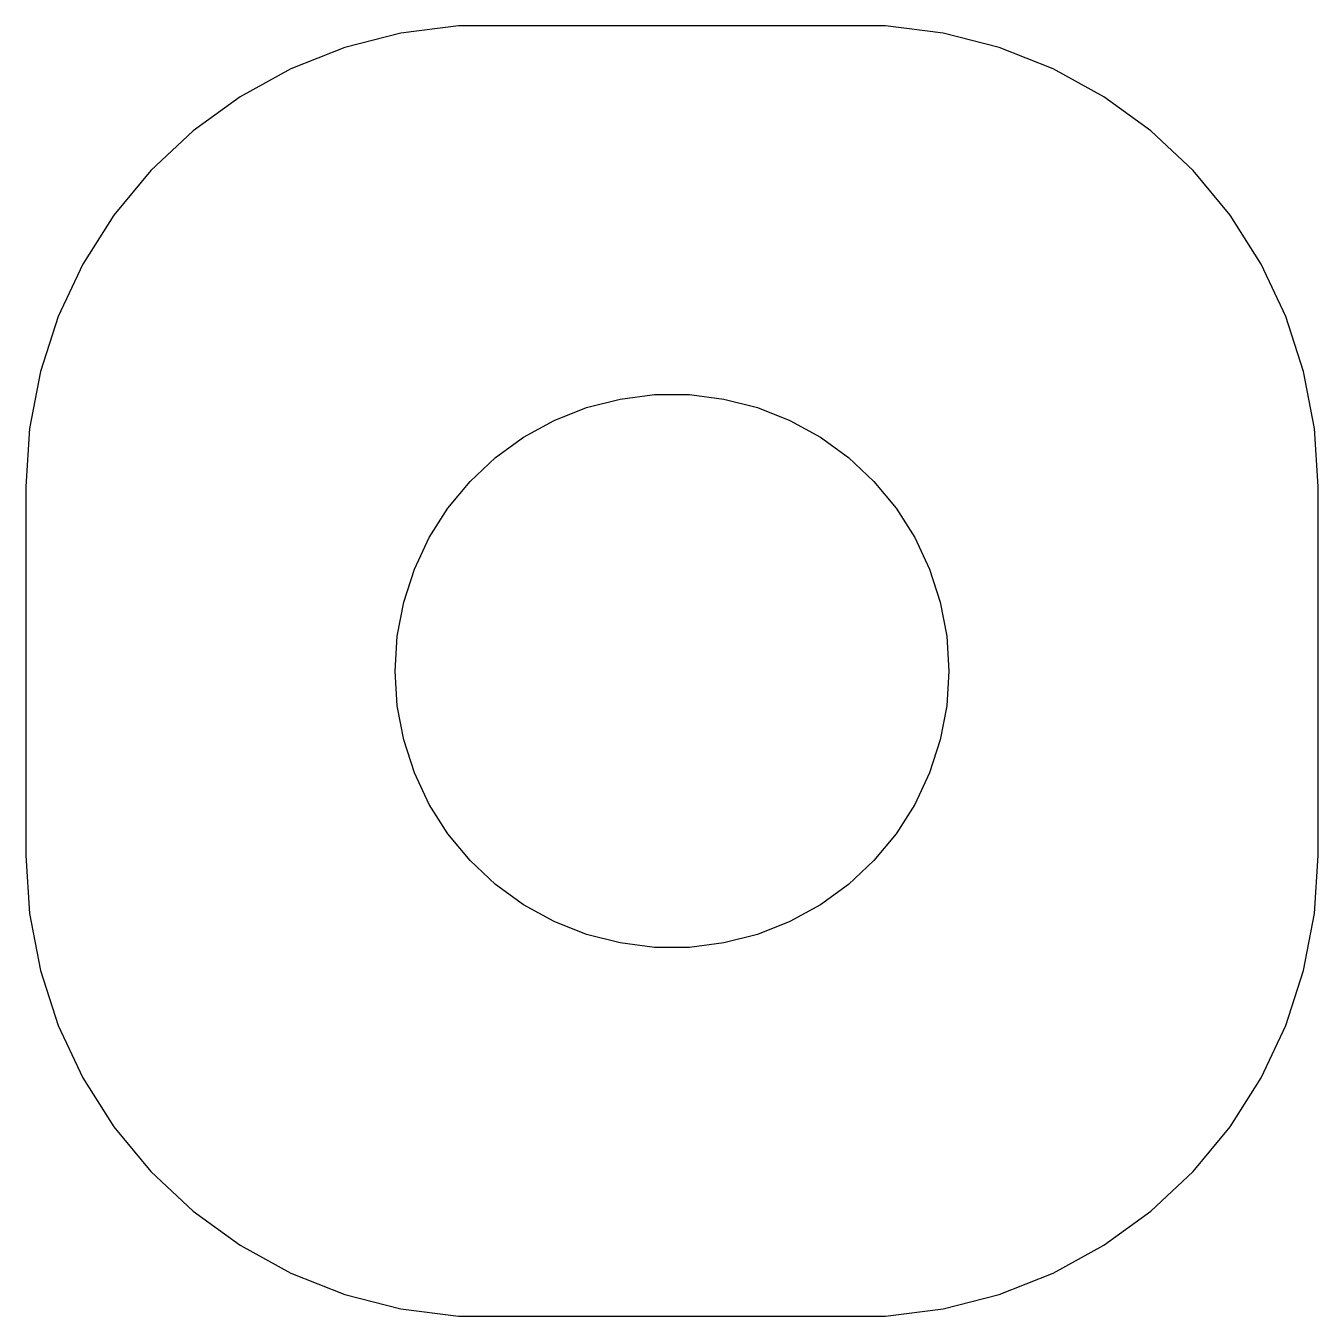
# Model space of a CAD drawing. Header units: metres. Extents: x -7 to 7, y -7 to 7.
import ezdxf

# ---------------------------------------------------------------- set-up
doc = ezdxf.new("R2010")
doc.units = ezdxf.units.M

msp = doc.modelspace()

# ---------------------------------------------------------------- linework, layer by layer
for p, q in [((-2.9369, 6.91142), (-3.54507, 6.75528)), ((-2.31395, 6.99013), (-2.9369, 6.91142)), ((2.31395, 6.99013), (-2.31395, 6.99013)), ((2.9369, 6.91142), (2.31395, 6.99013)), ((3.54507, 6.75528), (2.9369, 6.91142)), ((-3.54507, 6.75528), (-4.12889, 6.52412)), ((4.12889, 6.52412), (3.54507, 6.75528)), ((-4.12889, 6.52412), (-4.67912, 6.22163)), ((4.67912, 6.22163), (4.12889, 6.52412)), ((-4.67912, 6.22163), (-5.18712, 5.85255)), ((5.18712, 5.85255), (4.67912, 6.22163)), ((-5.18712, 5.85255), (-5.64484, 5.42273)), ((5.64484, 5.42273), (5.18712, 5.85255)), ((-5.64484, 5.42273), (-6.04507, 4.93892)), ((6.04507, 4.93892), (5.64484, 5.42273)), ((-6.04507, 4.93892), (-6.38153, 4.40877)), ((6.38153, 4.40877), (6.04507, 4.93892)), ((-6.38153, 4.40877), (-6.64888, 3.84062)), ((6.64888, 3.84062), (6.38153, 4.40877)), ((-6.64888, 3.84062), (-6.84291, 3.24344)), ((6.84291, 3.24344), (6.64888, 3.84062)), ((-6.84291, 3.24344), (-6.96057, 2.62666)), ((6.96057, 2.62666), (6.84291, 3.24344)), ((-0.927048, 2.85316), (-0.562134, 2.94685)), ((-0.562134, 2.94685), (-0.18837, 2.99408)), ((-0.18837, 2.99408), (0.18837, 2.99408)), ((0.18837, 2.99408), (0.562134, 2.94685)), ((0.562134, 2.94685), (0.927048, 2.85316)), ((-1.27733, 2.71448), (-0.927048, 2.85316)), ((0.927048, 2.85316), (1.27733, 2.71448)), ((-1.60747, 2.53297), (-1.27733, 2.71448)), ((1.27733, 2.71448), (1.60747, 2.53297)), ((-6.96057, 2.62666), (-7, 2)), ((-1.91226, 2.31154), (-1.60747, 2.53297)), ((1.60747, 2.53297), (1.91226, 2.31154)), ((7, 2), (6.96057, 2.62666)), ((-2.1869, 2.05363), (-1.91226, 2.31154)), ((1.91226, 2.31154), (2.1869, 2.05363)), ((-7, 2), (-7, -2)), ((-2.42705, 1.76335), (-2.1869, 2.05363)), ((2.1869, 2.05363), (2.42705, 1.76335)), ((7, -2), (7, 2)), ((-2.62891, 1.44525), (-2.42705, 1.76335)), ((2.42705, 1.76335), (2.62891, 1.44525)), ((-2.78932, 1.10437), (-2.62891, 1.44525)), ((2.62891, 1.44525), (2.78932, 1.10437)), ((-2.90575, 0.746063), (-2.78932, 1.10437)), ((2.78932, 1.10437), (2.90575, 0.746063)), ((-2.97633, 0.375992), (-2.90575, 0.746063)), ((2.90575, 0.746063), (2.97633, 0.375992)), ((-3, 0), (-2.97633, 0.375992)), ((2.97633, 0.375992), (3, 0)), ((-2.97633, -0.375992), (-3, 0)), ((3, 0), (2.97633, -0.375992)), ((-2.90575, -0.746063), (-2.97633, -0.375992)), ((2.97633, -0.375992), (2.90575, -0.746063)), ((-2.78932, -1.10437), (-2.90575, -0.746063)), ((2.90575, -0.746063), (2.78932, -1.10437)), ((-2.62891, -1.44525), (-2.78932, -1.10437)), ((2.78932, -1.10437), (2.62891, -1.44525)), ((-2.42705, -1.76335), (-2.62891, -1.44525)), ((2.62891, -1.44525), (2.42705, -1.76335)), ((-2.1869, -2.05363), (-2.42705, -1.76335)), ((2.42705, -1.76335), (2.1869, -2.05363)), ((-7, -2), (-6.96057, -2.62666)), ((-1.91226, -2.31154), (-2.1869, -2.05363)), ((2.1869, -2.05363), (1.91226, -2.31154)), ((6.96057, -2.62666), (7, -2)), ((-1.60747, -2.53297), (-1.91226, -2.31154)), ((1.91226, -2.31154), (1.60747, -2.53297)), ((-6.96057, -2.62666), (-6.84291, -3.24344)), ((-1.27733, -2.71448), (-1.60747, -2.53297)), ((1.60747, -2.53297), (1.27733, -2.71448)), ((6.84291, -3.24344), (6.96057, -2.62666)), ((-0.927048, -2.85316), (-1.27733, -2.71448)), ((1.27733, -2.71448), (0.927048, -2.85316)), ((-0.562134, -2.94685), (-0.927048, -2.85316)), ((0.927048, -2.85316), (0.562134, -2.94685)), ((-0.18837, -2.99408), (-0.562134, -2.94685)), ((0.18837, -2.99408), (-0.18837, -2.99408)), ((0.562134, -2.94685), (0.18837, -2.99408)), ((-6.84291, -3.24344), (-6.64888, -3.84062)), ((6.64888, -3.84062), (6.84291, -3.24344)), ((-6.64888, -3.84062), (-6.38153, -4.40877)), ((6.38153, -4.40877), (6.64888, -3.84062)), ((-6.38153, -4.40877), (-6.04507, -4.93892)), ((6.04507, -4.93892), (6.38153, -4.40877)), ((-6.04507, -4.93892), (-5.64484, -5.42273)), ((5.64484, -5.42273), (6.04507, -4.93892)), ((-5.64484, -5.42273), (-5.18712, -5.85255)), ((5.18712, -5.85255), (5.64484, -5.42273)), ((-5.18712, -5.85255), (-4.67912, -6.22163)), ((4.67912, -6.22163), (5.18712, -5.85255)), ((-4.67912, -6.22163), (-4.12889, -6.52412)), ((4.12889, -6.52412), (4.67912, -6.22163)), ((-4.12889, -6.52412), (-3.54507, -6.75528)), ((3.54507, -6.75528), (4.12889, -6.52412)), ((-3.54507, -6.75528), (-2.9369, -6.91142)), ((2.9369, -6.91142), (3.54507, -6.75528)), ((-2.9369, -6.91142), (-2.31395, -6.99013)), ((-2.31395, -6.99013), (2.31395, -6.99013)), ((2.31395, -6.99013), (2.9369, -6.91142))]:
    msp.add_line(p, q)

doc.saveas('drawing.dxf')
